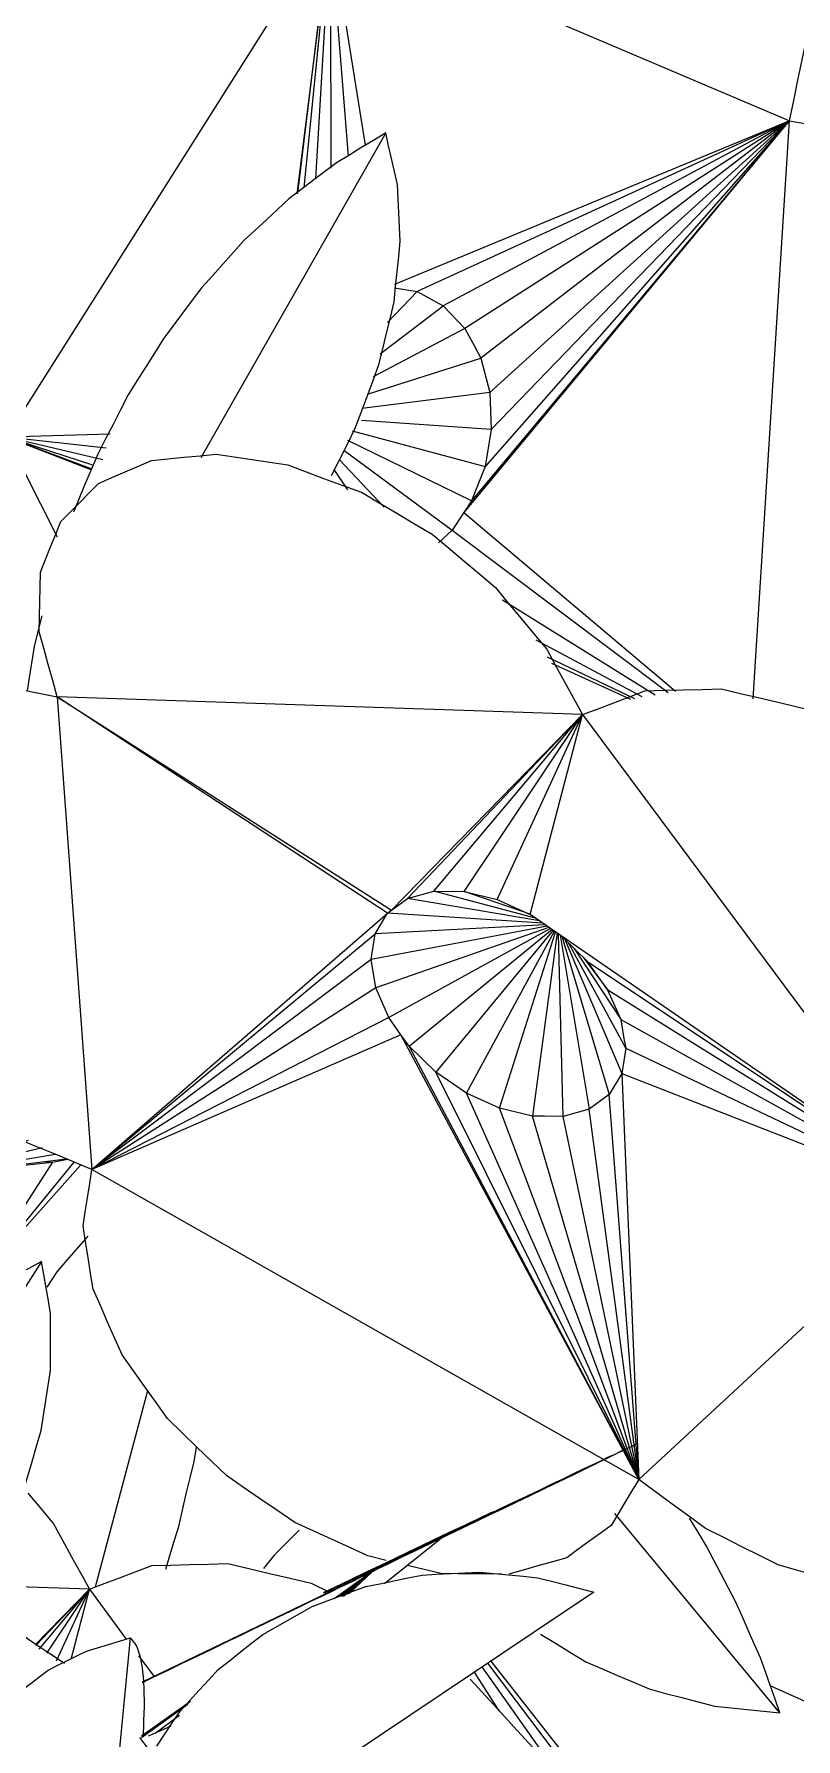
# Model space of a CAD drawing. Header units: metres. Extents: x 13.9 to 26.7, y -0.2 to 3.2.
# Drawn here: x 21.2377 to 21.2937, y 2.3069 to 2.4323 of the extents above; entities that cross this region are included whole.
import ezdxf

# ---------------------------------------------------------------- set-up
doc = ezdxf.new("R2010")
doc.units = ezdxf.units.M
doc.layers.add('Importações nas famílias', color=10, linetype='Continuous', lineweight=5)
doc.layers.add('Vegetação', color=7, linetype='Continuous', lineweight=5)

# ---------------------------------------------------------------- blocks, each defined once
blk = doc.blocks.new('Planta_pergolado_12200 - plantas pergolado_skp_Component_12-V3343-Corte 1')
at = {"layer": 'Importações nas famílias'}
for p, q in [((21.21667, 2.42289), (21.24351, 2.46162)), ((21.2385, 2.44515), (21.23897, 2.44603))]:
    blk.add_line(p, q, dxfattribs=at)
at = {"layer": 'Importações nas famílias', "flags": 128}
for points in [[(21.24307, 2.46371), (21.24182, 2.46327), (21.24056, 2.46282)], [(21.24056, 2.46282), (21.23935, 2.46223), (21.23814, 2.46165), (21.23693, 2.46106), (21.23572, 2.46048)], [(21.23572, 2.46048), (21.23458, 2.45977), (21.23344, 2.45906), (21.2323, 2.45834), (21.23116, 2.45763)], [(21.24282, 2.45504), (21.2432, 2.45622), (21.24358, 2.45741), (21.24396, 2.45859)], [(21.23116, 2.45763), (21.23012, 2.45681), (21.22908, 2.45599), (21.22803, 2.45517), (21.22699, 2.45435)], [(21.24102, 2.45044), (21.24147, 2.45159), (21.24192, 2.45274), (21.24237, 2.45389), (21.24282, 2.45504)], [(21.22699, 2.45435), (21.22607, 2.45344), (21.22515, 2.45253), (21.22423, 2.45162), (21.22332, 2.45071)], [(21.22332, 2.45071), (21.22254, 2.44973), (21.22177, 2.44876), (21.22099, 2.44778), (21.22022, 2.4468)], [(21.23897, 2.44603), (21.23949, 2.44713), (21.24, 2.44823), (21.24051, 2.44933), (21.24102, 2.45044)], [(21.22022, 2.4468), (21.2196, 2.44578), (21.21899, 2.44475), (21.21838, 2.44373), (21.21776, 2.4427)], [(21.21776, 2.4427), (21.21733, 2.44166), (21.21689, 2.44061), (21.21646, 2.43957), (21.21602, 2.43852)], [(21.21602, 2.43852), (21.21577, 2.43748), (21.21552, 2.43644), (21.21527, 2.4354), (21.21503, 2.43435)], [(21.21503, 2.43435), (21.21497, 2.43334), (21.21491, 2.43233), (21.21486, 2.43131), (21.2148, 2.4303)], [(21.2148, 2.4303), (21.21494, 2.42933), (21.21508, 2.42837), (21.21521, 2.42741), (21.21535, 2.42644)], [(21.22581, 2.42849), (21.22654, 2.42918), (21.22728, 2.42987)], [(21.2228, 2.42615), (21.22356, 2.42674), (21.22431, 2.42732), (21.22506, 2.4279), (21.22581, 2.42849)], [(21.21535, 2.42644), (21.21568, 2.42555), (21.21601, 2.42467), (21.21634, 2.42378), (21.21667, 2.42289)], [(21.21974, 2.42428), (21.22051, 2.42475), (21.22127, 2.42522), (21.22204, 2.42568), (21.2228, 2.42615)], [(21.21667, 2.42289), (21.21744, 2.42324), (21.2182, 2.42358), (21.21897, 2.42393), (21.21974, 2.42428)]]:
    blk.add_lwpolyline(points, dxfattribs=at)
blk = doc.blocks.new('Planta_pergolado_12200 - plantas pergolado_skp_Component_16-V3346-Corte 1')
blk.add_blockref('Planta_pergolado_12200 - plantas pergolado_skp_Component_12-V3343-Corte 1', (0, 0))
blk = doc.blocks.new('Planta_pergolado_12200 - plantas pergolado_skp_-V3364-Corte 1')
blk.add_blockref('Planta_pergolado_12200 - plantas pergolado_skp_Component_16-V3346-Corte 1', (0, 0))
blk = doc.blocks.new('Planta_pergolado_12200 - plantas pergolado_skp_-V3365-Corte 1')
blk.add_blockref('Planta_pergolado_12200 - plantas pergolado_skp_-V3364-Corte 1', (0, 0))
blk = doc.blocks.new('Planta_pergolado_12200 - plantas pergolado_skp_Component_12-V3497-Corte 1')
at = {"layer": 'Importações nas famílias'}
blk.add_line((21.25532, 2.32044), (21.25455, 2.31946), dxfattribs=at)
at = {"layer": 'Importações nas famílias', "flags": 128}
blk.add_lwpolyline([(21.25716, 2.32226), (21.25624, 2.32135), (21.25532, 2.32044)], dxfattribs=at)
blk = doc.blocks.new('Planta_pergolado_12200 - plantas pergolado_skp_Component_17-V3499-Corte 1')
at = {"layer": 'Importações nas famílias'}
for p, q in [((21.23566, 2.40264), (21.25946, 2.44029)), ((21.25946, 2.44029), (21.25701, 2.42053)), ((21.25708, 2.42059), (21.25946, 2.44029)), ((21.25754, 2.42097), (21.25946, 2.44029)), ((21.25946, 2.44029), (21.25838, 2.42165)), ((21.25946, 2.44029), (21.25951, 2.42242)), ((21.29322, 2.42591), (21.25946, 2.44029)), ((21.26206, 2.42413), (21.25946, 2.44029)), ((21.2608, 2.4233), (21.25946, 2.44029)), ((21.26422, 2.41391), (21.29322, 2.42591)), ((21.29322, 2.42591), (21.26585, 2.41335)), ((21.29322, 2.42591), (21.26776, 2.4123)), ((21.29322, 2.42591), (21.26929, 2.3971)), ((21.29322, 2.42591), (21.26936, 2.41064)), ((21.29322, 2.42591), (21.26986, 2.39797)), ((21.29322, 2.42591), (21.27053, 2.40846)), ((21.29322, 2.42591), (21.27085, 2.4005)), ((21.29322, 2.42591), (21.27119, 2.40593)), ((21.29322, 2.42591), (21.2713, 2.40322)), ((21.29322, 2.42591), (21.29054, 2.3834)), ((21.26368, 2.41108), (21.26585, 2.41335)), ((21.26418, 2.41363), (21.26585, 2.41335)), ((21.26585, 2.41335), (21.26776, 2.4123)), ((21.26313, 2.40877), (21.26776, 2.4123)), ((21.26776, 2.4123), (21.26936, 2.41064)), ((21.26936, 2.41064), (21.26261, 2.40708)), ((21.26936, 2.41064), (21.27006, 2.40933)), ((21.26219, 2.4058), (21.27053, 2.40846)), ((21.27006, 2.40933), (21.27053, 2.40846)), ((21.27053, 2.40846), (21.27119, 2.40593)), ((21.27119, 2.40593), (21.26179, 2.40476)), ((21.27119, 2.40593), (21.2713, 2.40322)), ((21.2713, 2.40322), (21.26175, 2.40386)), ((21.24327, 2.40287), (21.23566, 2.40264)), ((21.23566, 2.40264), (21.23937, 2.39531)), ((21.24297, 2.40183), (21.23566, 2.40264)), ((21.24273, 2.40099), (21.23566, 2.40264)), ((21.24207, 2.40056), (21.23566, 2.40264)), ((21.24194, 2.40029), (21.23566, 2.40264)), ((21.24191, 2.40023), (21.23566, 2.40264)), ((21.26986, 2.39797), (21.26075, 2.4024)), ((21.26107, 2.40312), (21.27085, 2.4005)), ((21.2713, 2.40322), (21.27085, 2.4005)), ((21.26013, 2.40098), (21.26343, 2.3975)), ((21.26045, 2.4017), (21.26842, 2.3958)), ((21.25973, 2.40027), (21.26073, 2.39878)), ((21.27085, 2.4005), (21.26986, 2.39797)), ((21.26929, 2.3971), (21.26842, 2.3958)), ((21.26986, 2.39797), (21.26929, 2.3971)), ((21.26929, 2.3971), (21.28485, 2.38396)), ((21.26842, 2.3958), (21.26742, 2.39487)), ((21.26842, 2.3958), (21.28431, 2.38386)), ((21.27214, 2.39068), (21.28336, 2.38369)), ((21.27458, 2.38774), (21.28239, 2.38358)), ((21.28186, 2.38341), (21.27544, 2.38648)), ((21.28158, 2.38335), (21.27577, 2.38601))]:
    blk.add_line(p, q, dxfattribs=at)
at = {"layer": 'Importações nas famílias', "flags": 128}
for points in [[(21.29446, 2.43188), (21.29415, 2.43039), (21.29384, 2.42889), (21.29353, 2.4274), (21.29322, 2.42591)], [(21.29322, 2.42591), (21.29439, 2.42571), (21.29555, 2.42551), (21.29672, 2.42531), (21.29789, 2.42512)]]:
    blk.add_lwpolyline(points, dxfattribs=at)
blk = doc.blocks.new('Planta_pergolado_12200 - plantas pergolado_skp_Component_16-V3500-Corte 1')
for name in ['Planta_pergolado_12200 - plantas pergolado_skp_Component_17-V3499-Corte 1', 'Planta_pergolado_12200 - plantas pergolado_skp_Component_12-V3497-Corte 1']:
    blk.add_blockref(name, (0, 0))
blk = doc.blocks.new('Planta_pergolado_12200 - plantas pergolado_skp_-V3517-Corte 1')
blk.add_blockref('Planta_pergolado_12200 - plantas pergolado_skp_Component_16-V3500-Corte 1', (0, 0))
blk = doc.blocks.new('Planta_pergolado_12200 - plantas pergolado_skp_-V3518-Corte 1')
blk.add_blockref('Planta_pergolado_12200 - plantas pergolado_skp_-V3517-Corte 1', (0, 0))
blk = doc.blocks.new('Planta_pergolado_12200 - plantas pergolado_skp_-V3670-Corte 1')
for name in ['Planta_pergolado_12200 - plantas pergolado_skp_-V3365-Corte 1', 'Planta_pergolado_12200 - plantas pergolado_skp_-V3518-Corte 1']:
    blk.add_blockref(name, (0, 0))
blk = doc.blocks.new('Planta_pergolado_12200 - plantas pergolado_skp_Component_17-V3736-Corte 1')
at = {"layer": 'Importações nas famílias'}
for p, q in [((21.19985, 2.36754), (21.21592, 2.38497)), ((21.21956, 2.37672), (21.21602, 2.38491)), ((21.22047, 2.3764), (21.21604, 2.3849)), ((21.21605, 2.38489), (21.22044, 2.37781)), ((21.21608, 2.38488), (21.22028, 2.37896)), ((21.22025, 2.37961), (21.2161, 2.38487)), ((21.2202, 2.38002), (21.21612, 2.38486)), ((21.21613, 2.38485), (21.2202, 2.38021)), ((21.19016, 2.37544), (21.19088, 2.3745)), ((21.19985, 2.36754), (21.22272, 2.35774)), ((21.19985, 2.36754), (21.22151, 2.35725)), ((21.19985, 2.36754), (21.21422, 2.36027)), ((21.19985, 2.36754), (21.21364, 2.36036)), ((21.19985, 2.36754), (21.20842, 2.36049)), ((21.21712, 2.36389), (21.19985, 2.36754)), ((21.19985, 2.36754), (21.22206, 2.3619)), ((21.19985, 2.36754), (21.22379, 2.36014)), ((21.19985, 2.36754), (21.22368, 2.35871)), ((21.22441, 2.36107), (21.22379, 2.36014)), ((21.22379, 2.36014), (21.22368, 2.35871)), ((21.22442, 2.3589), (21.22379, 2.36014)), ((21.22812, 2.35103), (21.22979, 2.34833)), ((21.22979, 2.34833), (21.22812, 2.35097)), ((21.22813, 2.35116), (21.22979, 2.34833)), ((21.22979, 2.34833), (21.22814, 2.35158)), ((21.22979, 2.34833), (21.22878, 2.35081)), ((21.23541, 2.3503), (21.23725, 2.35094)), ((21.23548, 2.35113), (21.23621, 2.35149)), ((21.22979, 2.34833), (21.22946, 2.34948)), ((21.2353, 2.349), (21.24004, 2.34958)), ((21.23532, 2.34927), (21.23922, 2.34993)), ((21.23536, 2.3497), (21.23827, 2.35041)), ((21.23903, 2.34934), (21.24013, 2.34954)), ((21.22969, 2.34904), (21.22979, 2.34833)), ((21.23903, 2.34934), (21.23311, 2.34015)), ((21.23311, 2.34015), (21.24062, 2.34934)), ((21.23311, 2.34015), (21.24111, 2.34914)), ((21.23663, 2.34908), (21.23434, 2.34327)), ((21.23529, 2.34893), (21.23903, 2.34934)), ((21.23833, 2.34937), (21.23903, 2.34934)), ((21.22727, 2.34495), (21.23311, 2.34015)), ((21.23301, 2.34315), (21.23311, 2.34015)), ((21.23341, 2.34268), (21.23311, 2.34015)), ((21.23386, 2.34205), (21.23311, 2.34015)), ((21.23497, 2.34017), (21.23311, 2.34015)), ((21.23311, 2.34015), (21.23378, 2.33945))]:
    blk.add_line(p, q, dxfattribs=at)
at = {"layer": 'Importações nas famílias', "flags": 128}
for points in [[(21.22691, 2.39377), (21.22564, 2.39364), (21.22437, 2.3935), (21.2231, 2.39337), (21.22184, 2.39324)], [(21.22954, 2.39345), (21.22841, 2.39359), (21.22691, 2.39377)], [(21.22184, 2.39324), (21.22091, 2.3928), (21.21999, 2.39236), (21.21906, 2.39192), (21.21814, 2.39149)], [(21.21814, 2.39149), (21.21764, 2.39078), (21.21716, 2.39011)], [(21.21049, 2.38772), (21.20908, 2.3882), (21.20767, 2.38868)], [(21.21443, 2.38579), (21.21323, 2.38638), (21.21186, 2.38705), (21.21049, 2.38772)], [(21.19088, 2.3745), (21.19189, 2.37358), (21.1929, 2.37267), (21.19391, 2.37175), (21.19493, 2.37083)], [(21.19493, 2.37083), (21.19616, 2.37001), (21.19739, 2.36919), (21.19862, 2.36837), (21.19985, 2.36754)], [(21.19985, 2.36754), (21.1991, 2.36712), (21.19834, 2.3667), (21.19758, 2.36627), (21.19683, 2.36585)], [(21.19683, 2.36585), (21.19641, 2.36522), (21.19599, 2.36459), (21.19556, 2.36397), (21.19514, 2.36334)], [(21.2252, 2.33955), (21.22645, 2.3395), (21.2277, 2.33944), (21.22895, 2.33939)], [(21.22895, 2.33939), (21.22999, 2.33958), (21.23103, 2.33977), (21.23207, 2.33996), (21.23311, 2.34015)]]:
    blk.add_lwpolyline(points, dxfattribs=at)
blk = doc.blocks.new('Planta_pergolado_12200 - plantas pergolado_skp_Component_16-V3737-Corte 1')
blk.add_blockref('Planta_pergolado_12200 - plantas pergolado_skp_Component_17-V3736-Corte 1', (0, 0))
blk = doc.blocks.new('Planta_pergolado_12200 - plantas pergolado_skp_-V3748-Corte 1')
blk.add_blockref('Planta_pergolado_12200 - plantas pergolado_skp_Component_16-V3737-Corte 1', (0, 0))
blk = doc.blocks.new('Planta_pergolado_12200 - plantas pergolado_skp_-V3749-Corte 1')
blk.add_blockref('Planta_pergolado_12200 - plantas pergolado_skp_-V3748-Corte 1', (0, 0))
blk = doc.blocks.new('Planta_pergolado_12200 - plantas pergolado_skp_Component_12-V1695-Corte 1')
at = {"layer": 'Importações nas famílias'}
for p, q in [((16.6418, 2.32257), (16.64456, 2.29406)), ((16.64084, 2.31597), (16.64088, 2.31537)), ((16.64216, 2.30553), (16.6423, 2.30473))]:
    blk.add_line(p, q, dxfattribs=at)
at = {"layer": 'Importações nas famílias', "flags": 128}
for points in [[(16.64136, 2.32202), (16.64128, 2.32178), (16.6412, 2.32154), (16.64112, 2.32131), (16.64104, 2.32107)], [(16.6418, 2.32257), (16.64169, 2.32243), (16.64158, 2.3223), (16.64147, 2.32216), (16.64136, 2.32202)], [(16.64503, 2.3216), (16.64422, 2.32184), (16.64341, 2.32209), (16.6426, 2.32233), (16.6418, 2.32257)], [(16.64104, 2.32107), (16.64099, 2.32074), (16.64094, 2.3204), (16.6409, 2.32007), (16.64085, 2.31973)], [(16.64784, 2.3202), (16.64714, 2.32055), (16.64643, 2.3209), (16.64573, 2.32125), (16.64503, 2.3216)], [(16.64085, 2.31973), (16.64083, 2.31931), (16.64081, 2.31888), (16.6408, 2.31846), (16.64078, 2.31803)], [(16.65016, 2.31843), (16.64958, 2.31887), (16.649, 2.31932), (16.64842, 2.31976), (16.64784, 2.3202)], [(16.65194, 2.31631), (16.65149, 2.31684), (16.65105, 2.31737), (16.65061, 2.3179), (16.65016, 2.31843)], [(16.64078, 2.31803), (16.64079, 2.31751), (16.64081, 2.317), (16.64082, 2.31649), (16.64084, 2.31597)], [(16.65313, 2.31389), (16.65283, 2.3145), (16.65254, 2.3151), (16.65224, 2.3157), (16.65194, 2.31631)], [(16.65371, 2.31124), (16.65357, 2.31191), (16.65342, 2.31257), (16.65328, 2.31323), (16.65313, 2.31389)], [(16.65366, 2.30842), (16.65367, 2.30913), (16.65369, 2.30983), (16.6537, 2.31054), (16.65371, 2.31124)], [(16.65299, 2.30549), (16.65316, 2.30622), (16.65332, 2.30695), (16.65349, 2.30769), (16.65366, 2.30842)], [(16.6423, 2.30473), (16.64246, 2.30388), (16.64263, 2.30303), (16.64279, 2.30218), (16.64295, 2.30133)], [(16.6517, 2.30252), (16.65202, 2.30326), (16.65235, 2.304), (16.65267, 2.30474), (16.65299, 2.30549)], [(16.64984, 2.29957), (16.65031, 2.30031), (16.65077, 2.30104), (16.65124, 2.30178), (16.6517, 2.30252)], [(16.64295, 2.30133), (16.64314, 2.30043), (16.64333, 2.29954), (16.64352, 2.29865), (16.64371, 2.29775)], [(16.64744, 2.29673), (16.64804, 2.29744), (16.64864, 2.29815), (16.64924, 2.29886), (16.64984, 2.29957)], [(16.64371, 2.29775), (16.64392, 2.29683), (16.64413, 2.29591), (16.64435, 2.29498), (16.64456, 2.29406)], [(16.64456, 2.29406), (16.64528, 2.29473), (16.646, 2.29539), (16.64672, 2.29606), (16.64744, 2.29673)]]:
    blk.add_lwpolyline(points, dxfattribs=at)
blk = doc.blocks.new('Planta_pergolado_12200 - plantas pergolado_skp_Component_12-V3819-Corte 1')
at = {"layer": 'Importações nas famílias'}
for p, q in [((21.25205, 2.29906), (21.25143, 2.29916)), ((21.27372, 2.29539), (21.27063, 2.29591))]:
    blk.add_line(p, q, dxfattribs=at)
at = {"layer": 'Importações nas famílias', "flags": 128}
blk.add_lwpolyline([(21.24608, 2.30715), (21.247, 2.30754), (21.24776, 2.30788)], dxfattribs=at)
blk = doc.blocks.new('Planta_pergolado_12200 - plantas pergolado_skp_Component_12-V1697-Corte 1')
at = {"layer": 'Importações nas famílias'}
blk.add_line((16.6077, 2.32594), (16.63616, 2.30688), dxfattribs=at)
at = {"layer": 'Importações nas famílias', "flags": 128}
for points in [[(16.61185, 2.32699), (16.61081, 2.32673), (16.60977, 2.32647), (16.60874, 2.32621), (16.6077, 2.32594)], [(16.6161, 2.32741), (16.61504, 2.32731), (16.61397, 2.3272), (16.61291, 2.3271), (16.61185, 2.32699)], [(16.62034, 2.32719), (16.61928, 2.32725), (16.61822, 2.3273), (16.61716, 2.32736), (16.6161, 2.32741)], [(16.62448, 2.32634), (16.62345, 2.32655), (16.62241, 2.32677), (16.62138, 2.32698), (16.62034, 2.32719)], [(16.62842, 2.32487), (16.62743, 2.32524), (16.62645, 2.3256), (16.62547, 2.32597), (16.62448, 2.32634)], [(16.63206, 2.32282), (16.63115, 2.32333), (16.63024, 2.32385), (16.62933, 2.32436), (16.62842, 2.32487)], [(16.63533, 2.32024), (16.63451, 2.32089), (16.6337, 2.32153), (16.63288, 2.32218), (16.63206, 2.32282)], [(16.63814, 2.31719), (16.63744, 2.31795), (16.63673, 2.31872), (16.63603, 2.31948), (16.63533, 2.32024)], [(16.63986, 2.3146), (16.63928, 2.31546), (16.63871, 2.31633), (16.63814, 2.31719)]]:
    blk.add_lwpolyline(points, dxfattribs=at)
blk = doc.blocks.new('Planta_pergolado_12200 - plantas pergolado_skp_Component_17-V3820-Corte 1')
at = {"layer": 'Importações nas famílias'}
for p, q in [((21.25903, 2.31765), (21.26788, 2.32189)), ((21.26259, 2.31925), (21.26788, 2.32189)), ((21.26346, 2.31835), (21.26788, 2.32189)), ((21.26259, 2.31925), (21.24561, 2.31109)), ((21.26259, 2.31925), (21.25974, 2.31722)), ((21.26259, 2.31925), (21.25983, 2.31726)), ((21.26259, 2.31925), (21.2601, 2.31739)), ((21.26259, 2.31925), (21.26019, 2.31739)), ((21.26259, 2.31925), (21.26031, 2.3174)), ((21.26259, 2.31925), (21.26043, 2.3174)), ((21.26259, 2.31925), (21.26071, 2.31756)), ((21.26259, 2.31925), (21.26081, 2.31759)), ((21.26259, 2.31925), (21.26086, 2.3176)), ((21.24918, 2.30968), (21.24557, 2.30711)), ((21.24899, 2.30944), (21.24558, 2.30699)), ((21.24836, 2.30864), (21.24659, 2.30732))]:
    blk.add_line(p, q, dxfattribs=at)
at = {"layer": 'Importações nas famílias', "flags": 128}
for points in [[(21.27884, 2.32713), (21.27937, 2.32738), (21.27989, 2.32763), (21.28041, 2.32787), (21.28093, 2.32812)], [(21.28183, 2.32853), (21.28152, 2.32838), (21.28121, 2.32822), (21.2809, 2.32807), (21.28058, 2.32792)], [(21.28093, 2.32812), (21.28119, 2.32824), (21.28144, 2.32836), (21.2817, 2.32848), (21.28195, 2.3286)], [(21.28195, 2.3286), (21.28192, 2.32858), (21.28189, 2.32856), (21.28186, 2.32855), (21.28183, 2.32853)], [(21.27583, 2.32569), (21.27658, 2.32605), (21.27734, 2.32641), (21.27809, 2.32677), (21.27884, 2.32713)], [(21.28058, 2.32792), (21.28001, 2.32764), (21.27944, 2.32736), (21.27886, 2.32708), (21.27829, 2.3268)], [(21.27209, 2.3239), (21.27302, 2.32435), (21.27396, 2.3248), (21.27489, 2.32524), (21.27583, 2.32569)], [(21.27829, 2.3268), (21.27749, 2.32642), (21.2767, 2.32603), (21.2759, 2.32565), (21.2751, 2.32527)], [(21.2751, 2.32527), (21.27414, 2.3248), (21.27317, 2.32434), (21.27221, 2.32387), (21.27124, 2.32341)], [(21.27124, 2.32341), (21.27018, 2.3229), (21.26911, 2.32238), (21.26804, 2.32187), (21.26698, 2.32136)], [(21.26788, 2.32189), (21.26894, 2.32239), (21.26999, 2.32289), (21.27104, 2.3234), (21.27209, 2.3239)], [(21.27035, 2.32308), (21.26973, 2.32278), (21.26912, 2.32248), (21.2685, 2.32219), (21.26788, 2.32189)], [(21.2693, 2.32262), (21.26975, 2.32283), (21.2702, 2.32304), (21.27064, 2.32326), (21.27109, 2.32347)], [(21.27145, 2.32362), (21.27117, 2.32349), (21.2709, 2.32335), (21.27062, 2.32322), (21.27035, 2.32308)], [(21.27109, 2.32347), (21.27118, 2.32351), (21.27127, 2.32355), (21.27136, 2.32358), (21.27145, 2.32362)], [(21.26624, 2.32116), (21.26701, 2.32153), (21.26777, 2.32189), (21.26854, 2.32226), (21.2693, 2.32262)], [(21.26217, 2.31922), (21.26319, 2.3197), (21.26421, 2.32019), (21.26522, 2.32068), (21.26624, 2.32116)], [(21.26698, 2.32136), (21.26588, 2.32083), (21.26478, 2.3203), (21.26369, 2.31978), (21.26259, 2.31925)], [(21.25896, 2.31768), (21.2598, 2.31808), (21.26098, 2.31865), (21.26217, 2.31922)], [(21.26167, 2.31879), (21.26115, 2.31853), (21.26062, 2.31828), (21.2601, 2.31802), (21.25958, 2.31777)], [(21.2627, 2.31929), (21.26244, 2.31917), (21.26219, 2.31904), (21.26193, 2.31891), (21.26167, 2.31879)], [(21.26259, 2.31925), (21.26262, 2.31926), (21.26265, 2.31927), (21.26267, 2.31928), (21.2627, 2.31929)], [(21.25958, 2.31777), (21.25882, 2.3174), (21.25806, 2.31704), (21.25731, 2.31667), (21.25655, 2.31631)], [(21.25655, 2.31631), (21.25562, 2.31586), (21.25468, 2.31541), (21.25375, 2.31496), (21.25281, 2.3145)], [(21.25281, 2.3145), (21.25176, 2.314), (21.25071, 2.31349), (21.24965, 2.31299), (21.2486, 2.31248)], [(21.2486, 2.31248), (21.24751, 2.31195), (21.24641, 2.31143), (21.24561, 2.31104)]]:
    blk.add_lwpolyline(points, dxfattribs=at)
blk = doc.blocks.new('Planta_pergolado_12200 - plantas pergolado_skp_Component_16-V3821-Corte 1')
for name in ['Planta_pergolado_12200 - plantas pergolado_skp_Component_17-V3820-Corte 1', 'Planta_pergolado_12200 - plantas pergolado_skp_Component_12-V3819-Corte 1']:
    blk.add_blockref(name, (0, 0))
at = {"extrusion": (0, 0, -1)}
for name, zscale in [('Planta_pergolado_12200 - plantas pergolado_skp_Component_12-V1697-Corte 1', -0.9999999999999994), ('Planta_pergolado_12200 - plantas pergolado_skp_Component_12-V1695-Corte 1', -0.9999999999999998)]:
    blk.add_blockref(name, (-37.88655, -0.00822), dxfattribs=dict(at, zscale=zscale))
blk = doc.blocks.new('Planta_pergolado_12200 - plantas pergolado_skp_Component_12-V1761-Corte 1')
at = {"layer": 'Importações nas famílias'}
for p, q in [((16.6472, 2.34949), (16.64794, 2.34837)), ((16.64435, 2.32632), (16.6405, 2.34076)), ((16.63711, 2.33555), (16.63692, 2.3366))]:
    blk.add_line(p, q, dxfattribs=at)
at = {"layer": 'Importações nas famílias', "flags": 128}
for points in [[(16.64492, 2.35212), (16.64544, 2.35152), (16.64632, 2.35051), (16.6472, 2.34949)], [(16.63824, 2.33077), (16.63796, 2.33196), (16.63768, 2.33316), (16.63739, 2.33435), (16.63711, 2.33555)], [(16.63918, 2.32763), (16.63893, 2.32846), (16.63859, 2.32961), (16.63824, 2.33077)]]:
    blk.add_lwpolyline(points, dxfattribs=at)
blk = doc.blocks.new('Planta_pergolado_12200 - plantas pergolado_skp_Component_12-V1762-Corte 1')
at = {"layer": 'Importações nas famílias'}
blk.add_line((16.59401, 2.31706), (16.60616, 2.33172), dxfattribs=at)
at = {"layer": 'Importações nas famílias', "flags": 128}
for points in [[(16.59941, 2.32931), (16.60003, 2.33034), (16.60066, 2.33136)], [(16.59725, 2.32519), (16.59779, 2.32622), (16.59833, 2.32725), (16.59887, 2.32828), (16.59941, 2.32931)], [(16.59544, 2.32109), (16.5959, 2.32212), (16.59635, 2.32314), (16.5968, 2.32417), (16.59725, 2.32519)], [(16.61163, 2.32284), (16.61052, 2.32217), (16.60941, 2.32149), (16.6083, 2.32081)], [(16.59401, 2.31706), (16.59437, 2.31807), (16.59473, 2.31908), (16.59508, 2.32008), (16.59544, 2.32109)], [(16.6083, 2.32081), (16.60713, 2.32031), (16.60596, 2.31981), (16.60479, 2.31931), (16.60362, 2.31881)], [(16.60362, 2.31881), (16.60242, 2.31849), (16.60122, 2.31818), (16.60002, 2.31786), (16.59882, 2.31754)], [(16.59882, 2.31754), (16.59761, 2.31742), (16.59641, 2.3173), (16.59521, 2.31718), (16.59401, 2.31706)]]:
    blk.add_lwpolyline(points, dxfattribs=at)
blk = doc.blocks.new('Planta_pergolado_12200 - plantas pergolado_skp_Component_12-V1763-Corte 1')
at = {"layer": 'Importações nas famílias'}
blk.add_line((16.62301, 2.43324), (16.63662, 2.40934), dxfattribs=at)
at = {"layer": 'Importações nas famílias', "flags": 128}
for points in [[(16.62214, 2.42945), (16.62236, 2.4304), (16.62258, 2.43135), (16.6228, 2.43229), (16.62301, 2.43324)], [(16.62301, 2.43324), (16.62392, 2.43269), (16.62483, 2.43214), (16.62573, 2.43159), (16.62664, 2.43104)], [(16.62664, 2.43104), (16.62751, 2.43038), (16.62839, 2.42972), (16.62926, 2.42906), (16.63013, 2.4284)], [(16.62194, 2.42528), (16.62199, 2.42632), (16.62204, 2.42736), (16.62209, 2.4284), (16.62214, 2.42945)], [(16.63013, 2.4284), (16.63096, 2.42763), (16.63179, 2.42686), (16.63261, 2.4261), (16.63344, 2.42533)], [(16.62239, 2.42083), (16.62228, 2.42194), (16.62217, 2.42305), (16.62205, 2.42416), (16.62194, 2.42528)], [(16.63344, 2.42533), (16.63422, 2.42447), (16.63499, 2.4236), (16.63576, 2.42274), (16.63654, 2.42188)], [(16.63654, 2.42188), (16.63725, 2.42093), (16.63796, 2.41998), (16.63867, 2.41903), (16.63938, 2.41808)], [(16.62351, 2.41621), (16.62323, 2.41736), (16.62295, 2.41852), (16.62267, 2.41967), (16.62239, 2.42083)], [(16.63938, 2.41808), (16.64002, 2.41705), (16.64066, 2.41603), (16.64131, 2.415), (16.64195, 2.41398)], [(16.62525, 2.41152), (16.62481, 2.41269), (16.62438, 2.41386), (16.62394, 2.41503), (16.62351, 2.41621)], [(16.64195, 2.41398), (16.64251, 2.41288), (16.64307, 2.41179), (16.64364, 2.4107), (16.6442, 2.40961)], [(16.627, 2.40804), (16.62642, 2.4092), (16.62583, 2.41036), (16.62525, 2.41152)], [(16.6442, 2.40961), (16.64468, 2.40847), (16.64516, 2.40733), (16.64564, 2.40618), (16.64599, 2.40535)], [(16.64832, 2.39772), (16.64857, 2.39668), (16.64887, 2.39547)], [(16.64887, 2.39547), (16.64907, 2.39425), (16.64927, 2.39302), (16.6494, 2.39222)]]:
    blk.add_lwpolyline(points, dxfattribs=at)
blk = doc.blocks.new('Planta_pergolado_12200 - plantas pergolado_skp_Component_17-V3862-Corte 1')
at = {"layer": 'Importações nas famílias'}
for p, q in [((21.23937, 2.38356), (21.24192, 2.3488)), ((21.26367, 2.36764), (21.23937, 2.38356)), ((21.23937, 2.38356), (21.26396, 2.36786)), ((21.27801, 2.38225), (21.23937, 2.38356)), ((21.26396, 2.36786), (21.27801, 2.38225)), ((21.26514, 2.36871), (21.27801, 2.38225)), ((21.26707, 2.36926), (21.27801, 2.38225)), ((21.26932, 2.36924), (21.27801, 2.38225)), ((21.27174, 2.36865), (21.27801, 2.38225)), ((21.27417, 2.36755), (21.27801, 2.38225)), ((21.27801, 2.38225), (21.30446, 2.34667)), ((21.26396, 2.36786), (21.26514, 2.36871)), ((21.26514, 2.36871), (21.26707, 2.36926)), ((21.27485, 2.36707), (21.26514, 2.36871)), ((21.27455, 2.36728), (21.26707, 2.36926)), ((21.26707, 2.36926), (21.26932, 2.36924)), ((21.27417, 2.36756), (21.26932, 2.36924)), ((21.26932, 2.36924), (21.27174, 2.36865)), ((21.27174, 2.36865), (21.27417, 2.36755)), ((21.24192, 2.3488), (21.26367, 2.36764)), ((21.26275, 2.36612), (21.26367, 2.36764)), ((21.26367, 2.36764), (21.26396, 2.36786)), ((21.27509, 2.36691), (21.26367, 2.36764)), ((21.30446, 2.34667), (21.27417, 2.36755)), ((21.24192, 2.3488), (21.26275, 2.36612)), ((21.27541, 2.36669), (21.26246, 2.36424)), ((21.26246, 2.36424), (21.26275, 2.36612)), ((21.27527, 2.36679), (21.26275, 2.36612)), ((21.27554, 2.3666), (21.2628, 2.36214)), ((21.27565, 2.36652), (21.26376, 2.35996)), ((21.26526, 2.35786), (21.27575, 2.36645)), ((21.27585, 2.36639), (21.26722, 2.35596)), ((21.26948, 2.3544), (21.27595, 2.36632)), ((21.27191, 2.3533), (21.27604, 2.36625)), ((21.27614, 2.36619), (21.27433, 2.35271)), ((21.27658, 2.35269), (21.27625, 2.36611)), ((21.27636, 2.36603), (21.27851, 2.35324)), ((21.27839, 2.3641), (21.27646, 2.36596)), ((21.2765, 2.36594), (21.27998, 2.35431)), ((21.27666, 2.36583), (21.2809, 2.35584)), ((21.28119, 2.35771), (21.27698, 2.36547)), ((21.27741, 2.36505), (21.28085, 2.35981)), ((21.26246, 2.36424), (21.24192, 2.3488)), ((21.2628, 2.36214), (21.26246, 2.36424)), ((21.27806, 2.36441), (21.27989, 2.36199)), ((21.27989, 2.36199), (21.27839, 2.3641)), ((21.27839, 2.3641), (21.30446, 2.34667)), ((21.2628, 2.36214), (21.24192, 2.3488)), ((21.26376, 2.35996), (21.2628, 2.36214)), ((21.30446, 2.34667), (21.27989, 2.36199)), ((21.28085, 2.35981), (21.27989, 2.36199)), ((21.26376, 2.35996), (21.24192, 2.3488)), ((21.26466, 2.3587), (21.26376, 2.35996)), ((21.30446, 2.34667), (21.28085, 2.35981)), ((21.28112, 2.35813), (21.28085, 2.35981)), ((21.26466, 2.3587), (21.24192, 2.3488)), ((21.26526, 2.35786), (21.26466, 2.3587)), ((21.28215, 2.326), (21.26466, 2.3587)), ((21.26722, 2.35596), (21.26526, 2.35786)), ((21.28215, 2.326), (21.26526, 2.35786)), ((21.28119, 2.35771), (21.2809, 2.35584)), ((21.28112, 2.35813), (21.28119, 2.35771)), ((21.28119, 2.35771), (21.30446, 2.34667)), ((21.26948, 2.3544), (21.26722, 2.35596)), ((21.28215, 2.326), (21.26722, 2.35596)), ((21.2809, 2.35584), (21.27998, 2.35431)), ((21.2809, 2.35584), (21.28215, 2.326)), ((21.2809, 2.35584), (21.30446, 2.34667)), ((21.27191, 2.3533), (21.26948, 2.3544)), ((21.28215, 2.326), (21.26948, 2.3544)), ((21.27433, 2.35271), (21.27191, 2.3533)), ((21.28215, 2.326), (21.27191, 2.3533)), ((21.27851, 2.35324), (21.27658, 2.35269)), ((21.27998, 2.35431), (21.27851, 2.35324)), ((21.28215, 2.326), (21.27851, 2.35324)), ((21.28215, 2.326), (21.27998, 2.35431)), ((21.27523, 2.35271), (21.27433, 2.35271)), ((21.28215, 2.326), (21.27433, 2.35271)), ((21.27658, 2.35269), (21.27523, 2.35271)), ((21.28215, 2.326), (21.27658, 2.35269)), ((21.28215, 2.326), (21.24192, 2.3488)), ((21.28215, 2.326), (21.30446, 2.34667)), ((21.26357, 2.32005), (21.26223, 2.32037))]:
    blk.add_line(p, q, dxfattribs=at)
at = {"layer": 'Importações nas famílias', "flags": 128}
for points in [[(21.24242, 2.39925), (21.2434, 2.39967), (21.24437, 2.40009), (21.24535, 2.40051), (21.24632, 2.40094)], [(21.24632, 2.40094), (21.24751, 2.40105), (21.24869, 2.40117), (21.24988, 2.40128), (21.25107, 2.4014)], [(21.25107, 2.4014), (21.25238, 2.4012), (21.2537, 2.401), (21.25501, 2.4008), (21.25633, 2.4006)], [(21.25633, 2.4006), (21.25768, 2.40009), (21.25904, 2.39959), (21.26039, 2.39909), (21.26175, 2.39859)], [(21.23963, 2.39644), (21.24033, 2.39714), (21.24103, 2.39785), (21.24173, 2.39855), (21.24242, 2.39925)], [(21.26175, 2.39859), (21.26305, 2.39782), (21.26436, 2.39705), (21.26566, 2.39628), (21.26696, 2.39552)], [(21.23814, 2.39272), (21.23852, 2.39365), (21.23889, 2.39458), (21.23926, 2.39551), (21.23963, 2.39644)], [(21.26696, 2.39552), (21.26813, 2.39453), (21.26929, 2.39355), (21.27045, 2.39257), (21.27161, 2.39158)], [(21.23805, 2.38833), (21.23807, 2.38942), (21.2381, 2.39052), (21.23812, 2.39162), (21.23814, 2.39272)], [(21.27161, 2.39158), (21.27255, 2.39045), (21.2735, 2.38932), (21.27444, 2.38819), (21.27538, 2.38706)], [(21.23937, 2.38356), (21.23904, 2.38475), (21.23871, 2.38594), (21.23838, 2.38713), (21.23805, 2.38833)], [(21.27538, 2.38706), (21.27604, 2.38585), (21.2767, 2.38465), (21.27736, 2.38345), (21.27801, 2.38225)], [(21.23404, 2.38461), (21.23537, 2.38435), (21.2367, 2.38409), (21.23803, 2.38382), (21.23937, 2.38356)], [(21.27801, 2.38225), (21.27916, 2.38268), (21.28031, 2.38312), (21.28146, 2.38355), (21.28261, 2.38399)], [(21.28261, 2.38399), (21.28401, 2.38403), (21.28541, 2.38407), (21.28681, 2.3841), (21.28821, 2.38414)], [(21.28821, 2.38414), (21.28974, 2.38378), (21.29126, 2.38342), (21.29279, 2.38306), (21.29432, 2.3827)], [(21.24192, 2.3488), (21.24057, 2.34936), (21.23922, 2.34992), (21.23787, 2.35047), (21.23651, 2.35103)], [(21.24127, 2.34464), (21.24143, 2.34568), (21.2416, 2.34672), (21.24176, 2.34776), (21.24192, 2.3488)], [(21.24202, 2.33999), (21.24183, 2.34115), (21.24164, 2.34231), (21.24146, 2.34348), (21.24127, 2.34464)], [(21.24415, 2.33516), (21.24361, 2.33636), (21.24308, 2.33757), (21.24255, 2.33878), (21.24202, 2.33999)], [(21.24749, 2.33048), (21.24665, 2.33165), (21.24582, 2.33282), (21.24498, 2.33399), (21.24415, 2.33516)], [(21.25182, 2.32628), (21.25074, 2.32733), (21.24965, 2.32838), (21.24857, 2.32943), (21.24749, 2.33048)], [(21.25685, 2.32283), (21.25559, 2.32369), (21.25433, 2.32455), (21.25308, 2.32541), (21.25182, 2.32628)], [(21.28215, 2.326), (21.28165, 2.32516), (21.28114, 2.32431), (21.28063, 2.32346), (21.28012, 2.32262)], [(21.28707, 2.32238), (21.28584, 2.32329), (21.28461, 2.32419), (21.28338, 2.3251), (21.28215, 2.326)], [(21.26223, 2.32037), (21.26089, 2.32099), (21.25954, 2.3216), (21.25819, 2.32221), (21.25685, 2.32283)], [(21.28012, 2.32262), (21.27931, 2.32202), (21.27849, 2.32143), (21.27768, 2.32084), (21.27686, 2.32024)], [(21.29241, 2.31971), (21.29108, 2.32038), (21.28974, 2.32105), (21.28841, 2.32172), (21.28707, 2.32238)], [(21.2676, 2.31908), (21.26626, 2.3194), (21.26512, 2.31968)], [(21.27686, 2.32024), (21.2758, 2.31994), (21.27473, 2.31964), (21.27366, 2.31934), (21.27259, 2.31904)], [(21.29781, 2.31818), (21.29646, 2.31856), (21.29511, 2.31895), (21.29376, 2.31933), (21.29241, 2.31971)], [(21.27207, 2.31904), (21.27134, 2.31905), (21.2701, 2.31906), (21.26885, 2.31907), (21.2676, 2.31908)]]:
    blk.add_lwpolyline(points, dxfattribs=at)
blk = doc.blocks.new('Planta_pergolado_12200 - plantas pergolado_skp_Component_16-V3863-Corte 1')
at = {"extrusion": (0, 0, -1)}
for name, zscale in [('Planta_pergolado_12200 - plantas pergolado_skp_Component_12-V1763-Corte 1', -1), ('Planta_pergolado_12200 - plantas pergolado_skp_Component_12-V1761-Corte 1', -0.9999999999999996), ('Planta_pergolado_12200 - plantas pergolado_skp_Component_12-V1762-Corte 1', -0.9999999999999992)]:
    blk.add_blockref(name, (-37.88655, -0.00822), dxfattribs=dict(at, zscale=zscale))
blk.add_blockref('Planta_pergolado_12200 - plantas pergolado_skp_Component_17-V3862-Corte 1', (0, 0))
blk = doc.blocks.new('Planta_pergolado_12200 - plantas pergolado_skp_Component_17-V3873-Corte 1')
at = {"layer": 'Importações nas famílias'}
for p, q in [((21.24174, 2.31792), (21.23357, 2.3182)), ((21.25805, 2.31837), (21.25941, 2.31772)), ((21.23776, 2.31384), (21.24174, 2.31792)), ((21.23781, 2.31379), (21.24174, 2.31792)), ((21.23804, 2.31353), (21.24174, 2.31792)), ((21.2386, 2.31323), (21.24174, 2.31792)), ((21.23931, 2.31267), (21.24174, 2.31792)), ((21.24039, 2.31279), (21.24174, 2.31792)), ((21.24174, 2.31792), (21.24445, 2.31426)), ((21.24536, 2.31304), (21.2465, 2.31152))]:
    blk.add_line(p, q, dxfattribs=at)
at = {"layer": 'Importações nas famílias', "flags": 128}
for points in [[(21.23722, 2.32499), (21.23816, 2.32386), (21.2391, 2.32273)], [(21.2391, 2.32273), (21.23976, 2.32153), (21.24042, 2.32032), (21.24108, 2.31912), (21.24174, 2.31792)], [(21.24174, 2.31792), (21.24289, 2.31836), (21.24403, 2.31879), (21.24518, 2.31923), (21.24633, 2.31966)], [(21.24633, 2.31966), (21.24773, 2.3197), (21.24913, 2.31974), (21.25053, 2.31978), (21.25193, 2.31981)], [(21.25193, 2.31981), (21.25346, 2.31945), (21.25499, 2.31909), (21.25652, 2.31873), (21.25805, 2.31837)], [(21.26976, 2.31131), (21.2709, 2.31005), (21.27205, 2.3088), (21.2732, 2.30754), (21.27435, 2.30629)]]:
    blk.add_lwpolyline(points, dxfattribs=at)
blk = doc.blocks.new('Planta_pergolado_12200 - plantas pergolado_skp_Component_16-V3874-Corte 1')
blk.add_blockref('Planta_pergolado_12200 - plantas pergolado_skp_Component_17-V3873-Corte 1', (0, 0))
blk = doc.blocks.new('Planta_pergolado_12200 - plantas pergolado_skp_-V3877-Corte 1')
for name in ['Planta_pergolado_12200 - plantas pergolado_skp_Component_16-V3863-Corte 1', 'Planta_pergolado_12200 - plantas pergolado_skp_Component_16-V3874-Corte 1']:
    blk.add_blockref(name, (0, 0))
blk = doc.blocks.new('Planta_pergolado_12200 - plantas pergolado_skp_-V3878-Corte 1')
for name in ['Planta_pergolado_12200 - plantas pergolado_skp_-V3877-Corte 1', 'Planta_pergolado_12200 - plantas pergolado_skp_Component_16-V3821-Corte 1']:
    blk.add_blockref(name, (0, 0))
blk = doc.blocks.new('Planta_pergolado_12200 - plantas pergolado_skp_-V4052-Corte 1')
for name in ['Planta_pergolado_12200 - plantas pergolado_skp_-V3749-Corte 1', 'Planta_pergolado_12200 - plantas pergolado_skp_-V3878-Corte 1']:
    blk.add_blockref(name, (0, 0))
blk = doc.blocks.new('Planta_pergolado_12200 - plantas pergolado_skp_Component_17-V4133-Corte 1')
at = {"layer": 'Importações nas famílias'}
for p, q in [((21.27004, 2.31182), (21.27185, 2.30898)), ((21.28017, 2.29873), (21.27064, 2.31222)), ((21.28253, 2.29733), (21.27104, 2.31249)), ((21.27126, 2.31264), (21.2846, 2.2957)), ((21.30464, 2.3051), (21.29182, 2.31081))]:
    blk.add_line(p, q, dxfattribs=at)
blk = doc.blocks.new('Planta_pergolado_12200 - plantas pergolado_skp_Component_16-V4134-Corte 1')
blk.add_blockref('Planta_pergolado_12200 - plantas pergolado_skp_Component_17-V4133-Corte 1', (0, 0))
blk = doc.blocks.new('Planta_pergolado_12200 - plantas pergolado_skp_-V4135-Corte 1')
blk.add_blockref('Planta_pergolado_12200 - plantas pergolado_skp_Component_16-V4134-Corte 1', (0, 0))
blk = doc.blocks.new('Planta_pergolado_12200 - plantas pergolado_skp_-V4136-Corte 1')
blk.add_blockref('Planta_pergolado_12200 - plantas pergolado_skp_-V4135-Corte 1', (0, 0))
blk = doc.blocks.new('Planta_pergolado_12200 - plantas pergolado_skp_Component_12-V4257-Corte 1')
at = {"layer": 'Importações nas famílias'}
blk.add_line((21.23822, 2.34202), (21.22339, 2.31886), dxfattribs=at)
at = {"layer": 'Importações nas famílias', "flags": 128}
for points in [[(21.23822, 2.34202), (21.23729, 2.34151), (21.23635, 2.34101), (21.23542, 2.34051), (21.23449, 2.34001)], [(21.23889, 2.33818), (21.23873, 2.33914), (21.23856, 2.3401), (21.23839, 2.34106), (21.23822, 2.34202)], [(21.23449, 2.34001), (21.23358, 2.33939), (21.23267, 2.33878), (21.23177, 2.33816), (21.23086, 2.33755)], [(21.23888, 2.334), (21.23889, 2.33505), (21.23889, 2.33609), (21.23889, 2.33714), (21.23889, 2.33818)], [(21.23086, 2.33755), (21.23, 2.33683), (21.22913, 2.3361), (21.22826, 2.33538), (21.2274, 2.33466)], [(21.2274, 2.33466), (21.22658, 2.33384), (21.22576, 2.33302), (21.22494, 2.3322), (21.22412, 2.33137)], [(21.23819, 2.32959), (21.23837, 2.33069), (21.23854, 2.3318), (21.23871, 2.3329), (21.23888, 2.334)], [(21.22412, 2.33137), (21.22336, 2.33046), (21.2226, 2.32955), (21.22184, 2.32864), (21.22108, 2.32773)], [(21.23684, 2.32503), (21.23718, 2.32617), (21.23752, 2.32731), (21.23785, 2.32845), (21.23819, 2.32959)], [(21.22108, 2.32773), (21.22039, 2.32674), (21.2197, 2.32575), (21.219, 2.32476), (21.21831, 2.32377)], [(21.23485, 2.32044), (21.23535, 2.32159), (21.23585, 2.32273), (21.23634, 2.32388), (21.23684, 2.32503)], [(21.21831, 2.32377), (21.21769, 2.32271), (21.21707, 2.32165), (21.21645, 2.32059), (21.21583, 2.31953)], [(21.21583, 2.31953), (21.21529, 2.31841), (21.21475, 2.31729), (21.21421, 2.31618), (21.21409, 2.31592)], [(21.23292, 2.31705), (21.23357, 2.31818), (21.23421, 2.31931), (21.23485, 2.32044)], [(21.2111, 2.30787), (21.21079, 2.30684), (21.21043, 2.30565)], [(21.21043, 2.30565), (21.21016, 2.30444), (21.2099, 2.30322), (21.20972, 2.30243)]]:
    blk.add_lwpolyline(points, dxfattribs=at)
blk = doc.blocks.new('Planta_pergolado_12200 - plantas pergolado_skp_Component_17-V4258-Corte 1')
at = {"layer": 'Importações nas famílias', "flags": 128}
for points in [[(21.23506, 2.31571), (21.23632, 2.31488), (21.23758, 2.31404), (21.23884, 2.3132), (21.23992, 2.31249)], [(21.24542, 2.30702), (21.2463, 2.30584), (21.24718, 2.30466), (21.24807, 2.30348)]]:
    blk.add_lwpolyline(points, dxfattribs=at)
blk = doc.blocks.new('Planta_pergolado_12200 - plantas pergolado_skp_Component_16-V4259-Corte 1')
for name in ['Planta_pergolado_12200 - plantas pergolado_skp_Component_12-V4257-Corte 1', 'Planta_pergolado_12200 - plantas pergolado_skp_Component_17-V4258-Corte 1']:
    blk.add_blockref(name, (0, 0))
blk = doc.blocks.new('Planta_pergolado_12200 - plantas pergolado_skp_-V4276-Corte 1')
blk.add_blockref('Planta_pergolado_12200 - plantas pergolado_skp_Component_16-V4259-Corte 1', (0, 0))
blk = doc.blocks.new('Planta_pergolado_12200 - plantas pergolado_skp_-V4277-Corte 1')
blk.add_blockref('Planta_pergolado_12200 - plantas pergolado_skp_-V4276-Corte 1', (0, 0))
blk = doc.blocks.new('Planta_pergolado_12200 - plantas pergolado_skp_-V4406-Corte 1')
for name in ['Planta_pergolado_12200 - plantas pergolado_skp_-V4136-Corte 1', 'Planta_pergolado_12200 - plantas pergolado_skp_-V4277-Corte 1']:
    blk.add_blockref(name, (0, 0))
blk = doc.blocks.new('Planta_pergolado_12200 - Planta_pergolado_12200-3075656-Corte 1')
for name in ['Planta_pergolado_12200 - plantas pergolado_skp_-V4052-Corte 1', 'Planta_pergolado_12200 - plantas pergolado_skp_-V4406-Corte 1', 'Planta_pergolado_12200 - plantas pergolado_skp_-V3670-Corte 1']:
    blk.add_blockref(name, (0, 0))

msp = doc.modelspace()

# ---------------------------------------------------------------- block references
at = {"layer": 'Vegetação', "color": 10}
msp.add_blockref('Planta_pergolado_12200 - Planta_pergolado_12200-3075656-Corte 1', (0, 0), dxfattribs=at)

doc.saveas('drawing.dxf')
